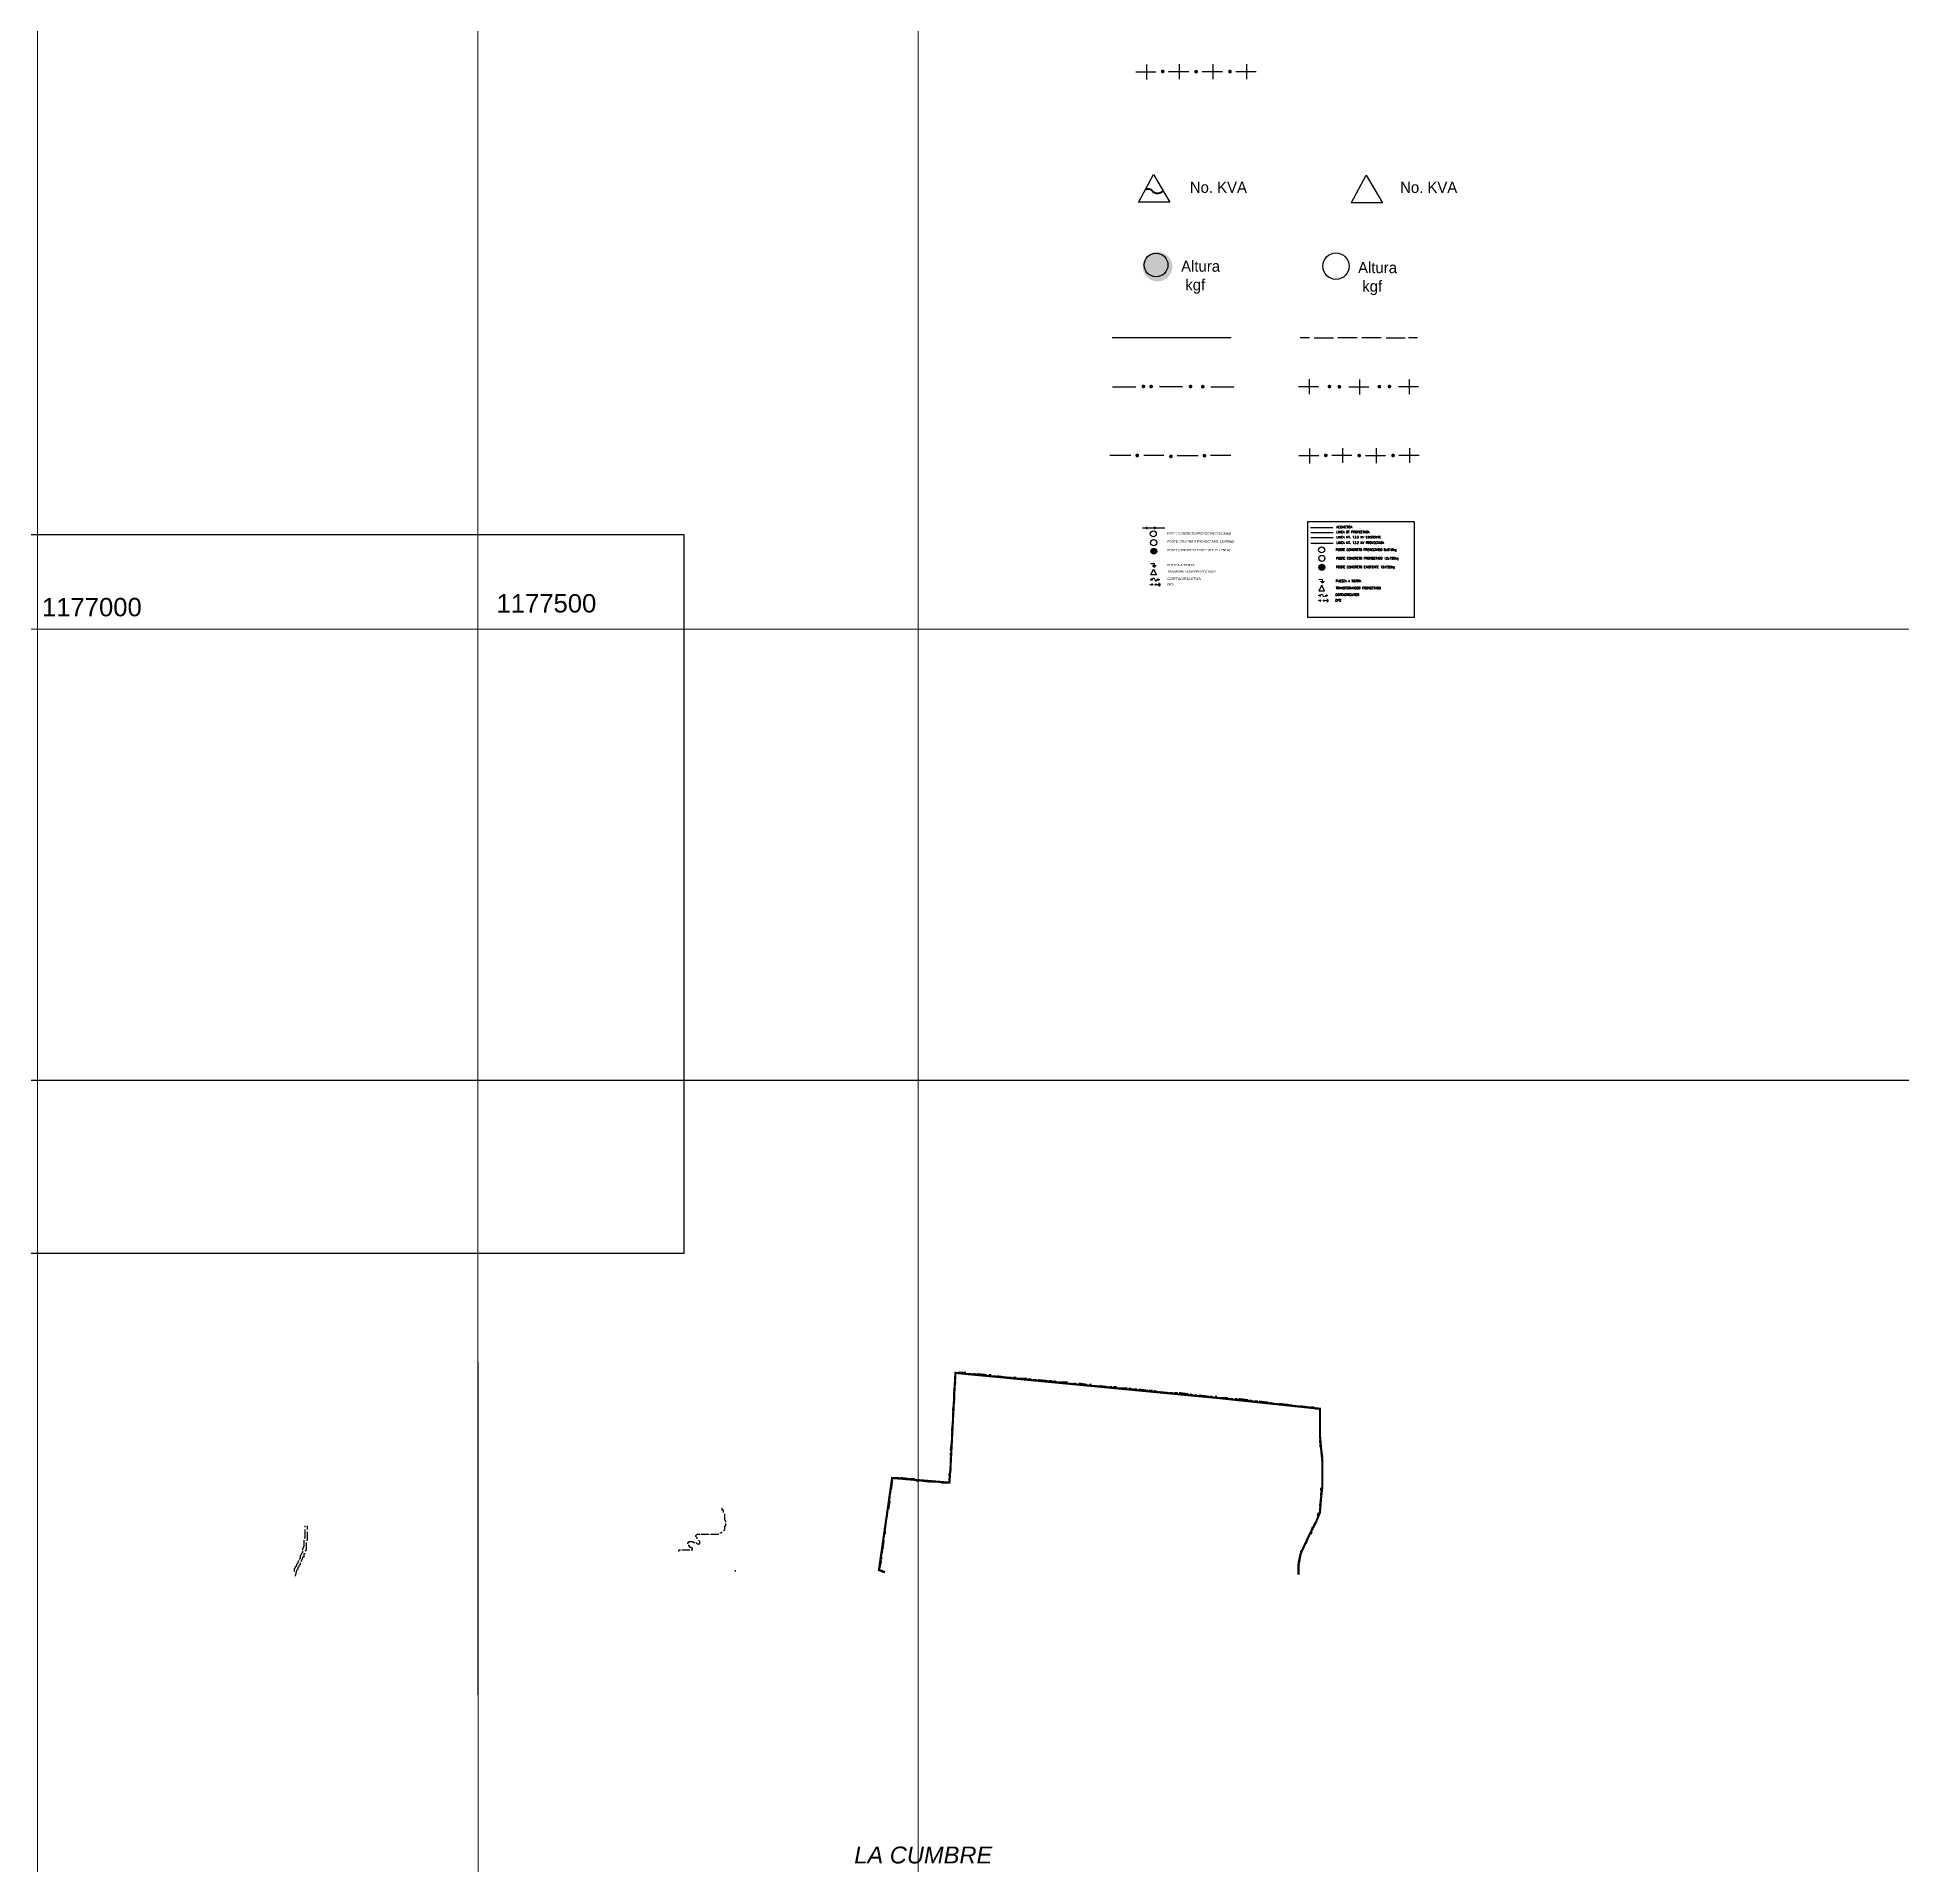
# Model space of a CAD drawing. Header units: millimetres. Extents: x -3588 to 75209, y -3737 to 38254.
# Drawn here: x 19626 to 21741, y 32346 to 34419 of the extents above; entities that cross this region are included whole.
import ezdxf

# ---------------------------------------------------------------- set-up
doc = ezdxf.new("R2010")
doc.units = ezdxf.units.MM
for name, color, linetype in [('convenciones', 250, 'Continuous'), ('Mancheta', 255, 'Continuous'), ('P', 253, 'Continuous'), ('RED BT', 255, 'Continuous'), ('T', 7, 'Continuous')]:
    doc.layers.add(name, color=color, linetype=linetype)
doc.layers.add('LITT', color=7, linetype='Continuous', lineweight=0)
doc.styles.add('2', font='romans.shx', dxfattribs={"oblique": 10, "height": 0.4})
doc.linetypes.add('LÍMITE1', pattern='A,6.35,-2.54,[133,ltypeshp.shx,S=2.54,R=0,X=-2.54,Y=0],-2.54,25.4', length=36.83)
doc.linetypes.add('LÍMITE2', pattern='A,6.35,-2.54,[132,ltypeshp.shx,S=2.54,R=0,X=-2.54,Y=0],-2.54,25.4', length=36.83)

# ---------------------------------------------------------------- blocks, each defined once
blk = doc.blocks.new('LITT')
at = {"layer": 'LITT', "color": 132, "linetype": 'Continuous', "ltscale": 1.5}
for p, q in [((6.4, 0), (14, 0)), ((14, 0), (14, -3.8)), ((9.9, -3.9), (18, -3.9)), ((11.2, -5.3), (16.6, -5.3)), ((12.7, -7), (15.5, -7))]:
    blk.add_line(p, q, dxfattribs=at)
blk = doc.blocks.new('CORTACIRCUITOS')
at = {"layer": 'convenciones', "color": 132, "lineweight": 15}
for p, q in [((0.7, 0), (0, 0)), ((7, 0), (6.4, 0))]:
    blk.add_line(p, q, dxfattribs=at)
for centre in [(1.2, 0), (5.9, 0)]:
    blk.add_circle(centre, 0.494, dxfattribs=at)
for centre, radius, start, end in [((2.5, 0.1), 0.85, 355.4157, 184.5843), ((4.4, 0.2), 1.03, 193.069, 346.931)]:
    blk.add_arc(centre, radius, start, end, dxfattribs=at)
blk = doc.blocks.new('DPS')
at = {"layer": 'convenciones', "color": 132, "lineweight": 15}
for p, q in [((1, 0), (0, 0)), ((4.6, 0), (6.5, 0)), ((6.5, -1.3), (6.5, 1.3)), ((6.9, -0.9), (6.9, 0.9)), ((7.2, -0.5), (7.2, 0.5))]:
    blk.add_line(p, q, dxfattribs=at)
for centre in [(1.5, 0), (4.2, 0)]:
    blk.add_circle(centre, 0.467, dxfattribs=at)
blk = doc.blocks.new('ASDFREWA')
at = {"layer": 'Mancheta'}
h = blk.add_hatch(color=7, dxfattribs=at)
h.dxf.hatch_style = 1
h.paths.add_polyline_path([(503.1, 241.7, 1), (510, 241.7, 1)])
at = {"layer": 'Mancheta', "color": 6, "linetype": 'Continuous'}
blk.add_line((493.7, 286.7), (519, 286.7), dxfattribs=at)
at = {"layer": 'Mancheta', "color": 1}
blk.add_line((493.8, 275.3), (519.1, 275.3), dxfattribs=at)
at = {"layer": 'Mancheta', "color": 5, "linetype": 'LÍMITE2', "ltscale": 0.25}
blk.add_line((493.8, 268.9), (519.1, 268.9), dxfattribs=at)
at = {"layer": 'Mancheta'}
blk.add_lwpolyline([(490.5, 293.4), (611.3, 293.4), (611.3, 184.8), (490.5, 184.8)], close=True, dxfattribs=at)
at = {"layer": 'Mancheta', "color": 132, "linetype": 'Continuous', "ltscale": 1.5}
blk.add_lwpolyline([(506.4, 221.5), (503.1, 215.1), (509.5, 215.1), (506.4, 221.5)], dxfattribs=at)
at = {"layer": 'Mancheta'}
for centre in [(506.2, 261.4), (506.5, 241.7)]:
    blk.add_circle(centre, 3.41, dxfattribs=at)
at = {"layer": 'Mancheta', "color": 30, "true_color": 0xf26722}
blk.add_circle((506.5, 251.7), 3.41, dxfattribs=at)
at = {"layer": 'RED BT', "color": 2, "linetype": 'LÍMITE1', "ltscale": 0.3}
blk.add_line((493.9, 281.1), (519.2, 281.1), dxfattribs=at)
at = {"layer": 'Mancheta', "color": 0, "linetype": 'Continuous'}
for name, p, xscale, yscale, zscale in [('LITT', (499.7, 227.7), 0.5349880299324333, 0.5349880299324333, 0.5349880299324333), ('DPS', (502.3, 203.9), 1.558911722948175, 1.558911722948175, 1.558911722948175), ('CORTACIRCUITOS', (502.4, 209.6), 1.558911722948175, 1.558911722948175, 1.558911722948175)]:
    blk.add_blockref(name, p, dxfattribs=dict(at, xscale=xscale, yscale=yscale, zscale=zscale))
at = {"layer": 'Mancheta', "color": 0, "style": '2', "oblique": 10}
for s, height, p in [('CORTACIRCUITOS', 2.446, (521.6, 209.3)), ('DPS', 2.45, (521.6, 202.9))]:
    blk.add_text(s, height=height, dxfattribs=at).set_placement(p)
at = {"layer": 'Mancheta', "color": 0, "char_height": 2.5, "attachment_point": 1}
for s, width, insert in [('{\\Fsimplex|c0;ACOMETIDA}', 62.452, (523, 288.5)), ('{\\Fsimplex|c0;LINEA BT PROYECTADA}', 62.452, (523.2, 282.9)), ('{\\Fsimplex|c0;LINEA MT. 13.2 KV EXISTENTE}', 62.452, (523.2, 277.1)), ('{\\Fsimplex|c0;POSTE CONCRETO PROYECTADO 8x510kg}', 82.621, (522.2, 262.8)), ('{\\Fsimplex|c0;LINEA MT. 13.2 KV PROYECTADA}', 62.452, (523.2, 270.7)), ('{\\Fsimplex|c0;POSTE CONCRETO PROYECTADO 12x750kg}', 82.621, (522.5, 253.1)), ('{\\Fsimplex|c0;POSTE CONCRETO EXISTENTE 12x750kg}', 82.621, (522.5, 243.2)), ('{\\Fsimplex|c0;TRANSFORMADOR PROYECTADO}', 82.621, (522.1, 219.3)), ('{\\Fsimplex|c0;PUESTA A TIERRA}', 82.621, (522.2, 227.4))]:
    blk.add_mtext_dynamic_manual_height_columns(s, width=width, gutter_width=12.5, heights=[0], dxfattribs=dict(at, insert=insert))

msp = doc.modelspace()

# ---------------------------------------------------------------- hatches: boundary and pattern name
h = msp.add_hatch(color=10)
h.dxf.hatch_style = 1
h.paths.add_polyline_path([(20899.716, 34379.884, 1), (20903.94, 34379.884, 1)])
h = msp.add_hatch(color=10)
h.dxf.hatch_style = 1
h.paths.add_polyline_path([(20937.618, 34379.622, 1), (20941.842, 34379.622, 1)])
h = msp.add_hatch(color=10)
h.dxf.hatch_style = 1
h.paths.add_polyline_path([(20975.988, 34379.768, 1), (20980.212, 34379.768, 1)])
h = msp.add_hatch(color=256)
h.dxf.hatch_style = 1
h.paths.add_polyline_path([(20879.068, 34158.738, 1), (20912.746, 34158.738, 1)])
h = msp.add_hatch(color=256)
h.dxf.hatch_style = 1
h.paths.add_polyline_path([(20877.854, 34022.857, 1), (20882.078, 34022.857, 1)])
h = msp.add_hatch(color=256)
h.dxf.hatch_style = 1
h.paths.add_polyline_path([(20886.597, 34022.706, 1), (20890.822, 34022.706, 1)])
h = msp.add_hatch(color=256)
h.dxf.hatch_style = 1
h.paths.add_polyline_path([(20931.262, 34022.759, 1), (20935.486, 34022.759, 1)])
h = msp.add_hatch(color=256)
h.dxf.hatch_style = 1
h.paths.add_polyline_path([(20945.198, 34022.564, 1), (20949.423, 34022.564, 1)])
h = msp.add_hatch(color=256)
h.dxf.hatch_style = 1
h.paths.add_polyline_path([(21088.747, 34022.715, 1), (21092.971, 34022.715, 1)])
h = msp.add_hatch(color=256)
h.dxf.hatch_style = 1
h.paths.add_polyline_path([(21100.036, 34022.489, 1), (21104.26, 34022.489, 1)])
h = msp.add_hatch(color=256)
h.dxf.hatch_style = 1
h.paths.add_polyline_path([(21145.274, 34022.603, 1), (21149.498, 34022.603, 1)])
h = msp.add_hatch(color=256)
h.dxf.hatch_style = 1
h.paths.add_polyline_path([(21156.733, 34022.717, 1), (21160.958, 34022.717, 1)])
h = msp.add_hatch(color=256)
h.dxf.hatch_style = 1
h.paths.add_polyline_path([(20870.87, 33944.568, 1), (20875.094, 33944.568, 1)])
h = msp.add_hatch(color=256)
h.dxf.hatch_style = 1
h.paths.add_polyline_path([(20909.044, 33943.581, 1), (20913.269, 33943.581, 1)])
h = msp.add_hatch(color=256)
h.dxf.hatch_style = 1
h.paths.add_polyline_path([(20946.988, 33944.328, 1), (20951.212, 33944.328, 1)])
h = msp.add_hatch(color=256)
h.dxf.hatch_style = 1
h.paths.add_polyline_path([(21084.606, 33944.715, 1), (21088.83, 33944.715, 1)])
h = msp.add_hatch(color=256)
h.dxf.hatch_style = 1
h.paths.add_polyline_path([(21122.508, 33944.454, 1), (21126.732, 33944.454, 1)])
h = msp.add_hatch(color=256)
h.dxf.hatch_style = 1
h.paths.add_polyline_path([(21160.878, 33944.599, 1), (21165.103, 33944.599, 1)])
h = msp.add_hatch(color=256)
h.dxf.hatch_style = 1
h.paths.add_polyline_path([(20888.531, 33835.997, 1), (20895.036, 33835.997, 1)])

# ---------------------------------------------------------------- linework, layer by layer
at = {"color": 10}
for p, q in [((20883.299, 34387.807), (20883.299, 34370.852)), ((20920.592, 34388.207), (20920.592, 34371.252)), ((20958.811, 34388.156), (20958.811, 34371.201)), ((20996.851, 34388.224), (20996.851, 34371.269)), ((20871.224, 34379.552), (20894.117, 34379.552)), ((20908.517, 34379.952), (20931.41, 34379.952)), ((20946.735, 34379.901), (20969.628, 34379.901)), ((20984.775, 34379.969), (21007.668, 34379.969))]:
    msp.add_line(p, q, dxfattribs=at)
for p, q in [((20874.825, 34232.227), (20891.335, 34263.241)), ((20891.335, 34263.241), (20909.827, 34231.567)), ((21115.869, 34231.51), (21132.379, 34262.525)), ((21132.379, 34262.525), (21150.871, 34230.85)), ((20874.287, 34231.567), (20874.89, 34232.366)), ((20909.827, 34231.567), (20874.287, 34231.567)), ((21150.871, 34230.85), (21115.331, 34230.85)), ((20844.527, 34078.405), (20979.313, 34078.405)), ((21057.722, 34078.224), (21068.141, 34078.224)), ((21073.485, 34077.803), (21095.626, 34077.803)), ((21100.402, 34078.329), (21122.121, 34078.329)), ((21127.416, 34078.278), (21149.557, 34078.278)), ((21155.029, 34077.826), (21176.748, 34077.826)), ((21180.397, 34078.147), (21190.817, 34078.147)), ((21067.822, 34031.057), (21067.822, 34014.102)), ((21124.857, 34030.788), (21124.857, 34013.833)), ((21181.096, 34030.873), (21181.096, 34013.918)), ((20844.818, 34022.555), (20871.474, 34022.555)), ((20898.034, 34022.66), (20924.192, 34022.66)), ((20956.35, 34022.365), (20982.41, 34022.365)), ((21055.747, 34022.802), (21078.64, 34022.802)), ((21112.781, 34022.533), (21135.674, 34022.533)), ((21169.021, 34022.618), (21191.913, 34022.618)), ((20841.827, 33945.06), (20865.754, 33945.06)), ((20880.467, 33944.757), (20903.059, 33944.757)), ((20918.039, 33944.511), (20941.859, 33944.511)), ((20956.102, 33944.757), (20979.186, 33944.757)), ((21056.114, 33944.384), (21079.007, 33944.384)), ((21068.189, 33952.639), (21068.189, 33935.684)), ((21093.407, 33944.783), (21116.3, 33944.783)), ((21105.483, 33953.038), (21105.483, 33936.083)), ((21131.626, 33944.733), (21154.519, 33944.733)), ((21143.701, 33952.988), (21143.701, 33936.033)), ((21169.665, 33944.8), (21192.558, 33944.8)), ((21181.741, 33953.056), (21181.741, 33936.1)), ((20878.816, 33862.5), (20883.064, 33862.5)), ((20884.334, 33863.135), (20883.064, 33863.135)), ((20883.064, 33863.135), (20883.064, 33862.499)), ((20883.064, 33862.5), (20883.064, 33861.865)), ((20883.064, 33861.865), (20884.334, 33861.865)), ((20884.333, 33862.5), (20892.271, 33862.5)), ((20884.334, 33861.865), (20884.334, 33863.135)), ((20893.541, 33863.136), (20892.269, 33863.137)), ((20892.269, 33863.137), (20892.271, 33862.499)), ((20892.271, 33862.5), (20892.271, 33861.865)), ((20892.271, 33861.865), (20893.541, 33861.866)), ((20893.54, 33862.5), (20904.133, 33862.5)), ((20893.541, 33861.866), (20893.541, 33863.136)), ((20888.185, 33821.983), (20892.277, 33821.979)), ((20890.1, 33819.885), (20894.392, 33819.882)), ((20890.775, 33819.126), (20893.667, 33819.126)), ((20891.578, 33818.214), (20893.038, 33818.214)), ((20892.277, 33821.979), (20892.279, 33819.943)), ((20887.354, 33798.197), (20888.953, 33798.194)), ((20887.469, 33803.894), (20888.535, 33803.894)), ((20888.224, 33809.365), (20891.443, 33815.754)), ((20894.624, 33809.347), (20888.224, 33809.365)), ((20891.443, 33815.754), (20894.624, 33809.347)), ((20894.577, 33798.214), (20897.488, 33798.213)), ((20897.375, 33803.895), (20898.452, 33803.895)), ((20897.488, 33800.28), (20897.489, 33796.138)), ((20898.057, 33799.634), (20898.057, 33796.792)), ((20898.613, 33799.023), (20898.612, 33797.387))]:
    msp.add_line(p, q)
msp.add_lwpolyline([(18769.536, 33854.934), (20358.747, 33854.934), (20358.747, 33039.938), (18769.536, 33039.938)], close=True)
for centre, radius in [((20894.254, 34160.515), 13.48), ((21098.268, 34159.202), 14.946), ((20891.783, 33835.997), 3.253), ((20889.302, 33803.913), 0.766), ((20889.684, 33798.187), 0.728), ((20893.857, 33798.206), 0.721), ((20896.609, 33803.902), 0.766)]:
    msp.add_circle(centre, radius)
at = {"color": 253}
msp.add_circle((20891.155, 33855.739), 3.394, dxfattribs=at)
at = {"color": 1}
msp.add_circle((20891.568, 33845.809), 3.587, dxfattribs=at)
for centre, radius, start, end in [((20885.155, 34239.978), 7.015, 30.733892, 118.759697), ((20885.184, 34239.215), 7.015, 30.733892, 118.759697), ((20895.833, 34251.018), 8.763, 237.272804, 317.518007), ((20895.861, 34250.256), 8.763, 237.272804, 317.518007), ((20891.397, 33803.973), 1.332, 356.047303, 179.980749), ((20894.284, 33804.156), 1.582, 190.003626, 350.317504)]:
    msp.add_arc(centre, radius, start, end)
at = {"layer": 'P'}
for points, const_width in [([(19626.12, 27357.842), (19626.062, 36428.766)], 1.2), ([(20126.516, 27336.582), (20124.919, 36430.922)], 1.2), ([(20624.733, 27097.434), (20624.733, 36423.662)], 1.2), ([(20586.916, 32678.553), (20580.13, 32681.081), (20595.094, 32785.538), (20660.021, 32780.176), (20661.429, 32800.501), (20666.79, 32904.653), (20964.892, 32876.151), (21080.07, 32864.004), (21080.07, 32834.365), (21081.479, 32817.993), (21082.887, 32803.03), (21082.887, 32786.946), (21082.887, 32781.297)], 2.417), ([(20586.916, 32678.553), (20580.13, 32681.081), (20595.094, 32785.538), (20660.021, 32780.176), (20661.429, 32800.501), (20666.79, 32904.653), (20964.892, 32876.151), (21080.07, 32864.004), (21080.07, 32834.365), (21081.479, 32817.993), (21082.887, 32803.03), (21082.887, 32786.946), (21082.887, 32775.935), (21081.479, 32763.805), (21080.07, 32746.297), (21076.117, 32736.694), (21066.515, 32717.778), (21058.337, 32699.998), (21055.793, 32686.443), (21055.793, 32675.72)], 1.2), ([(20665.382, 32884.329), (20666.79, 32895.339)], 2.417), ([(20666.79, 32902.125), (20666.79, 32904.653)], 2.417), ([(20666.79, 32896.475), (20666.79, 32900.7)], 2.417), ([(20669.623, 32904.653), (20678.937, 32904.653)], 2.417), ([(20681.754, 32903.245), (20684.299, 32903.245)], 2.417), ([(20687.115, 32903.245), (20689.948, 32903.245)], 2.417), ([(20691.068, 32903.245), (20702.079, 32902.125)], 2.417), ([(20704.623, 32902.125), (20707.44, 32902.125)], 2.417), ([(20708.864, 32900.7), (20712.817, 32900.7)], 2.417), ([(20714.225, 32900.7), (20725.236, 32899.292)], 2.417), ([(20726.356, 32899.292), (20730.597, 32899.292)], 2.417), ([(20732.006, 32899.292), (20735.959, 32899.292)], 2.417), ([(20737.367, 32897.884), (20748.089, 32897.884)], 2.417), ([(20749.514, 32897.884), (20753.467, 32896.475)], 2.417), ([(20754.875, 32896.475), (20759.1, 32896.475)], 2.417), ([(20760.236, 32896.475), (20771.247, 32895.339)], 2.417), ([(20772.655, 32895.339), (20776.608, 32895.339)], 2.417), ([(20778.016, 32895.339), (20781.969, 32893.931)], 2.417), ([(20783.378, 32893.931), (20794.116, 32893.931)], 2.417), ([(20795.524, 32892.522), (20798.341, 32892.522)], 2.417), ([(20800.886, 32892.522), (20803.702, 32892.522)], 2.417), ([(20806.535, 32892.522), (20815.849, 32891.114)], 2.417), ([(20818.666, 32891.114), (20821.21, 32891.114)], 2.417), ([(20824.027, 32889.69), (20826.86, 32889.69)], 2.417), ([(20829.388, 32889.69), (20838.99, 32888.57)], 2.417), ([(20841.535, 32888.57), (20844.352, 32888.57)], 2.417), ([(20845.76, 32888.57), (20849.713, 32888.57)], 2.417), ([(20851.137, 32887.161), (20861.86, 32887.161)], 2.417), ([(20863.268, 32887.161), (20867.509, 32885.753)], 2.417), ([(20868.629, 32885.753), (20872.87, 32885.753)], 2.417), ([(20874.279, 32885.753), (20885.001, 32884.329)], 2.417), ([(20886.409, 32884.329), (20890.362, 32884.329)], 2.417), ([(20891.787, 32884.329), (20895.74, 32882.92)], 2.417), ([(20663.974, 32861.475), (20665.382, 32872.198)], 2.417), ([(20665.382, 32878.967), (20665.382, 32882.92)], 2.417), ([(20665.382, 32873.606), (20665.382, 32877.559)], 2.417), ([(20897.148, 32882.92), (20908.158, 32881.8)], 2.417), ([(20909.279, 32881.8), (20913.52, 32881.8)], 2.417), ([(20914.928, 32881.8), (20918.881, 32881.8)], 2.417), ([(20920.289, 32881.8), (20931.012, 32880.376)], 2.417), ([(20932.436, 32880.376), (20936.389, 32878.967)], 2.417), ([(20937.797, 32878.967), (20940.614, 32878.967)], 2.417), ([(20943.159, 32878.967), (20954.169, 32877.559)], 2.417), ([(20955.577, 32877.559), (20958.122, 32877.559)], 2.417), ([(20960.939, 32877.559), (20963.483, 32877.559)], 2.417), ([(20966.3, 32876.151), (20975.902, 32876.151)], 2.417), ([(20978.447, 32875.014), (20981.263, 32875.014)], 2.417), ([(20983.808, 32875.014), (20986.625, 32875.014)], 2.417), ([(20988.033, 32875.014), (20998.771, 32873.606)], 2.417), ([(21000.18, 32873.606), (21004.133, 32872.198)], 2.417), ([(21005.541, 32872.198), (21009.782, 32872.198)], 2.417), ([(21010.902, 32872.198), (21021.913, 32870.789)], 2.417), ([(21023.321, 32870.789), (21027.274, 32869.365)], 2.417), ([(21028.682, 32869.365), (21032.635, 32869.365)], 2.417), ([(21034.06, 32869.365), (21044.782, 32868.245)], 2.417), ([(21046.19, 32868.245), (21050.431, 32866.837)], 2.417), ([(21051.552, 32866.837), (21055.793, 32866.837)], 2.417), ([(21057.201, 32866.837), (21067.924, 32865.428)], 2.417), ([(21069.332, 32865.428), (21073.285, 32865.428)], 2.417), ([(21074.709, 32864.004), (21077.526, 32864.004)], 2.417), ([(21080.07, 32864.004), (21080.07, 32853.281)], 2.417), ([(20662.838, 32838.318), (20663.974, 32849.04)], 2.417), ([(20663.974, 32855.826), (20663.974, 32860.051)], 2.417), ([(20663.974, 32851.873), (20663.974, 32854.69)], 2.417), ([(21080.07, 32851.873), (21080.07, 32847.92)], 2.417), ([(21080.07, 32846.512), (21080.07, 32842.271)], 2.417), ([(20661.429, 32816.585), (20662.838, 32826.187)], 2.417), ([(20662.838, 32834.365), (20662.838, 32836.91)], 2.417), ([(20662.838, 32828.716), (20662.838, 32831.548)], 2.417), ([(21080.07, 32841.151), (21080.07, 32834.365), (21080.07, 32830.14)], 2.417), ([(21080.07, 32828.716), (21080.07, 32824.779)], 2.417), ([(21080.07, 32823.354), (21081.479, 32819.402)], 2.417), ([(20661.429, 32811.224), (20661.429, 32814.04)], 2.417), ([(20661.429, 32805.862), (20661.429, 32808.391)], 2.417), ([(20661.429, 32793.716), (20661.429, 32800.501), (20661.429, 32803.03)], 2.417), ([(21081.479, 32817.993), (21082.887, 32807.271)], 2.417), ([(21082.887, 32805.862), (21082.887, 32803.03)], 2.417), ([(21082.887, 32800.501), (21082.887, 32797.668)], 2.417), ([(20593.686, 32771.983), (20595.094, 32782.705)], 2.417), ([(20595.094, 32784.129), (20595.094, 32785.538), (20597.638, 32785.538)], 2.417), ([(20599.047, 32785.538), (20603, 32785.538)], 2.417), ([(20604.408, 32785.538), (20615.419, 32784.129)], 2.417), ([(20616.555, 32784.129), (20620.78, 32784.129)], 2.417), ([(20622.188, 32782.705), (20626.141, 32782.705)], 2.417), ([(20627.565, 32782.705), (20638.288, 32781.297)], 2.417), ([(20639.696, 32781.297), (20643.649, 32781.297)], 2.417), ([(20645.057, 32781.297), (20649.298, 32781.297)], 2.417), ([(20650.419, 32780.176), (20660.021, 32780.176), (20660.021, 32781.297)], 2.417), ([(20660.021, 32788.066), (20660.021, 32790.899)], 2.417), ([(20660.021, 32782.705), (20660.021, 32785.538)], 2.417), ([(21082.887, 32781.297), (21082.887, 32775.935), (21081.479, 32763.805), (21080.07, 32746.297), (21076.117, 32736.694), (21066.515, 32717.778), (21058.337, 32699.998), (21055.793, 32686.443), (21055.793, 32675.72)], 2.417), ([(21082.887, 32794.852), (21082.887, 32786.946)], 2.417), ([(21082.887, 32786.946), (21082.887, 32775.935)], 2.417), ([(20590.869, 32750.249), (20592.277, 32759.852)], 2.417), ([(20592.277, 32767.742), (20593.686, 32770.574)], 2.417), ([(20592.277, 32762.38), (20592.277, 32765.213)], 2.417), ([(21081.479, 32763.805), (21080.07, 32753.066)], 2.417), ([(21081.479, 32774.527), (21081.479, 32770.574)], 2.417), ([(21081.479, 32769.166), (21081.479, 32765.213)], 2.417), ([(20586.916, 32727.092), (20588.324, 32738.103)], 2.417), ([(20588.324, 32739.527), (20589.445, 32743.48)], 2.417), ([(20589.445, 32744.888), (20589.445, 32747.417)], 2.417), ([(21077.526, 32740.647), (21076.117, 32736.694), (21073.285, 32731.333)], 2.417), ([(21078.662, 32746.297), (21077.526, 32742.056)], 2.417), ([(21080.07, 32751.658), (21080.07, 32747.417)], 2.417), ([(20584.083, 32704.239), (20585.492, 32714.961)], 2.417), ([(20585.492, 32716.37), (20585.492, 32720.323)], 2.417), ([(20586.916, 32721.731), (20586.916, 32725.972)], 2.417), ([(21067.924, 32720.323), (21066.515, 32717.778), (21063.971, 32711.008)], 2.417), ([(21070.756, 32724.564), (21069.332, 32721.731)], 2.417), ([(21071.876, 32729.925), (21070.756, 32725.972)], 2.417), ([(20582.675, 32698.878), (20584.083, 32702.83)], 2.417), ([(20582.675, 32693.228), (20582.675, 32697.453)], 2.417), ([(21058.337, 32699.998), (21055.793, 32689.275)], 2.417), ([(21059.746, 32704.239), (21058.337, 32701.406)], 2.417), ([(21062.562, 32709.6), (21061.154, 32705.647)], 2.417), ([(20580.13, 32681.081), (20582.675, 32692.092)], 2.417), ([(20585.492, 32678.553), (20582.675, 32681.081)], 2.417), ([(21055.793, 32687.867), (21055.793, 32686.443), (21055.793, 32683.914)], 2.417), ([(21055.793, 32682.506), (21055.793, 32678.553)], 2.417)]:
    msp.add_lwpolyline(points, dxfattribs=dict(at, const_width=const_width))
at = {"layer": 'P', "color": 254, "const_width": 1.2}
for points in [[(11399.857, 33747.569), (26600.487, 33747.569)], [(11361.594, 33236.293), (26562.224, 33236.293)]]:
    msp.add_lwpolyline(points, dxfattribs=at)
at = {"layer": 'P'}
for points in [[(20403.994, 32746.297), (20403.994, 32747.417), (20403.994, 32748.841), (20402.569, 32748.841), (20402.569, 32750.249), (20402.569, 32751.658)], [(20406.522, 32735.286), (20406.522, 32736.694), (20405.402, 32738.103), (20405.402, 32739.527), (20405.402, 32740.647), (20405.402, 32742.056), (20405.402, 32743.48), (20405.402, 32744.888)], [(19928.331, 32717.778), (19929.739, 32717.778), (19929.739, 32719.202), (19929.739, 32720.323), (19929.739, 32723.155), (19929.739, 32724.564), (19929.739, 32725.972), (19929.739, 32727.092)], [(19929.739, 32729.925), (19929.739, 32731.333)], [(19931.148, 32714.961), (19932.284, 32714.961), (19932.284, 32716.37), (19932.284, 32719.202), (19932.284, 32720.323), (19932.284, 32721.731), (19932.284, 32724.564)], [(19932.284, 32727.092), (19932.284, 32728.516), (19932.284, 32729.925), (19932.284, 32731.333)], [(20374.067, 32716.37), (20374.067, 32717.778), (20372.658, 32719.202), (20372.658, 32720.323), (20374.067, 32721.731), (20375.475, 32721.731), (20376.883, 32721.731)], [(20378.292, 32721.731), (20379.428, 32721.731), (20380.836, 32721.731), (20382.244, 32721.731), (20383.669, 32721.731), (20385.077, 32721.731), (20386.197, 32721.731), (20387.622, 32721.731)], [(20389.03, 32721.731), (20390.438, 32721.731), (20391.847, 32721.731), (20392.983, 32721.731), (20394.391, 32721.731), (20395.8, 32721.731), (20397.208, 32721.731), (20398.616, 32721.731)], [(20399.753, 32723.155), (20401.161, 32723.155), (20402.569, 32724.564)], [(20403.994, 32725.972), (20405.402, 32727.092), (20405.402, 32728.516), (20405.402, 32729.925), (20405.402, 32731.333), (20406.522, 32731.333), (20406.522, 32732.741), (20406.522, 32733.878)], [(19922.97, 32693.228), (19924.378, 32694.637), (19924.378, 32696.045), (19924.378, 32697.453), (19925.514, 32698.878), (19925.514, 32699.998), (19926.923, 32701.406), (19926.923, 32702.83)], [(19925.514, 32690.684), (19925.514, 32692.092), (19926.923, 32694.637), (19926.923, 32696.045), (19928.331, 32696.045), (19928.331, 32698.878), (19928.331, 32699.998), (19929.739, 32699.998)], [(19926.923, 32704.239), (19926.923, 32705.647), (19928.331, 32708.192), (19928.331, 32709.6), (19928.331, 32712.417), (19928.331, 32713.553), (19928.331, 32714.961)], [(19929.739, 32702.83), (19931.148, 32704.239), (19931.148, 32705.647), (19931.148, 32706.767), (19931.148, 32709.6), (19931.148, 32711.008), (19931.148, 32712.417)], [(20352.334, 32702.83), (20353.742, 32702.83), (20353.742, 32704.239), (20355.15, 32704.239)], [(20356.559, 32704.239), (20357.967, 32704.239), (20359.103, 32704.239), (20360.511, 32704.239), (20361.92, 32704.239), (20363.344, 32704.239), (20364.752, 32704.239), (20365.873, 32704.239)], [(20363.344, 32711.008), (20363.344, 32712.417), (20364.752, 32712.417), (20364.752, 32713.553), (20365.873, 32713.553), (20367.297, 32713.553), (20368.705, 32713.553), (20370.114, 32712.417), (20371.522, 32712.417)], [(20367.297, 32704.239), (20368.705, 32704.239), (20368.705, 32705.647), (20367.297, 32706.767), (20365.873, 32706.767), (20365.873, 32708.192), (20364.752, 32708.192), (20364.752, 32709.6)], [(20372.658, 32712.417), (20374.067, 32711.008), (20375.475, 32711.008), (20376.883, 32711.008), (20376.883, 32712.417), (20376.883, 32713.553), (20375.475, 32714.961)], [(19917.609, 32682.506), (19918.729, 32683.914), (19918.729, 32685.322), (19920.153, 32686.443), (19920.153, 32687.867), (19921.562, 32689.275), (19921.562, 32690.684), (19922.97, 32692.092)], [(19917.609, 32679.673), (19917.609, 32681.081), (19917.609, 32682.506)], [(19918.729, 32674.312), (19920.153, 32681.081)], [(19920.153, 32681.081), (19921.562, 32682.506), (19921.562, 32683.914), (19922.97, 32685.322), (19922.97, 32686.443), (19924.378, 32687.867), (19924.378, 32689.275)], [(20417.533, 32679.673), (20417.533, 32681.081)]]:
    msp.add_lwpolyline(points, dxfattribs=at)

# ---------------------------------------------------------------- block references
at = {"color": 1}
msp.add_blockref('ASDFREWA', (20575.799, 33576.211), dxfattribs=at)

# ---------------------------------------------------------------- texts
at = {"attachment_point": 1}
for s, width, gutter_width, insert, char_height in [('No. KVA', 180.2607, 63.088, (20932.615, 34254.915), 12.6175), ('No. KVA', 180.2607, 63.088, (21171.026, 34254.863), 12.6175), ('Altura^J kgf ', 258.20631, 63.208, (20922.709, 34165.523), 12.64163), ('Altura^J kgf ', 258.20631, 63.208, (21123.324, 34163.903), 12.64163), ('POSTE CONCRETO PROYECTADO 8x150kgf', 80.89936, 12.5, (20906.665, 33857.499), 2.5), ('POSTE CONCRETO EXISTENTE 12 x 750 kgf', 77.35831, 12.5, (20907.093, 33838.629), 2.5), ('POSTE CONCRETO PROYECTADO  12x750kgf', 85.44614, 12.5, (20907.217, 33848.416), 2.5), ('PUESTA A TIERRA', 38.93, 12.5, (20907.21, 33821.63), 2.5), ('TRANFORMADOR PROYECTADO', 65.69689, 12.5, (20907.252, 33814.084), 2.5), ('DPS', 9.17594, 12.5, (20907.071, 33799.693), 2.5), ('CORTACIRCUITOS', 40.60804, 15.158, (20907.229, 33806.366), 3.03154)]:
    msp.add_mtext_dynamic_manual_height_columns(s, width=width, gutter_width=gutter_width, heights=[0], dxfattribs=dict(at, insert=insert, char_height=char_height))
at = {"layer": 'T', "attachment_point": 1}
for s, insert, char_height in [('{\\fArial|b0|i0|c0|p18;1177000}', (19631.243, 33783.109), 20.80483), ('{\\fArial|b0|i0|c0|p18;1177500}', (20146.559, 33787.397), 20.80483), ('{\\fArial|b0|i1|c0|p18;LA CUMBRE}', (20552.108, 32367.745), 19.20446)]:
    msp.add_mtext(s, dxfattribs=dict(at, insert=insert, char_height=char_height))

doc.saveas('drawing.dxf')
